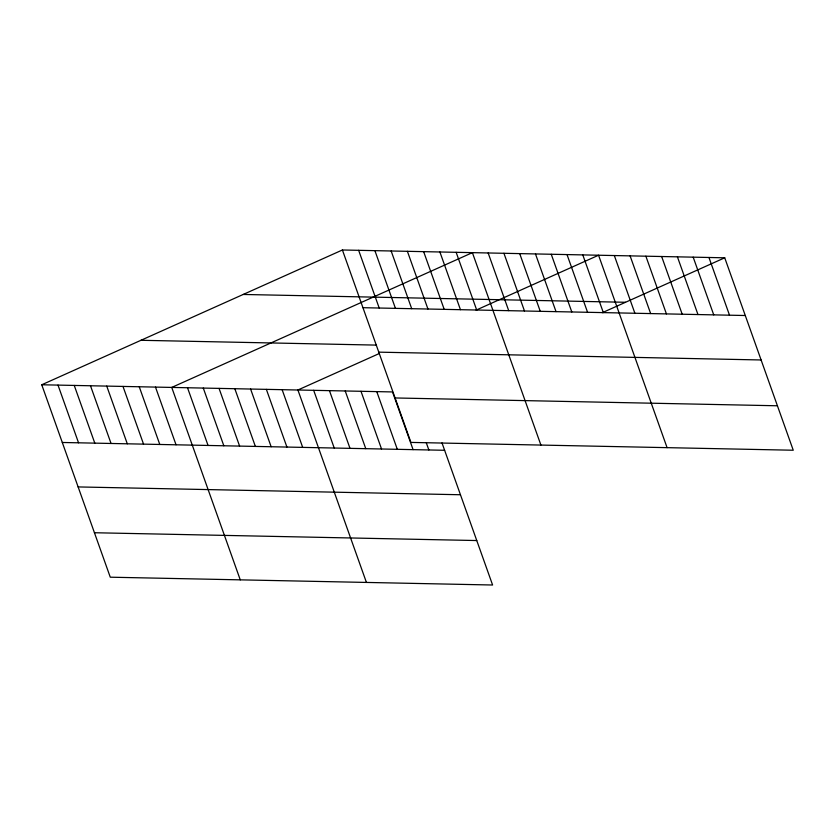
<?xml version="1.0" encoding="UTF-8"?>
<svg xmlns="http://www.w3.org/2000/svg" width="835" height="835" viewBox="0 0 835 835"><rect width="100%" height="100%" fill="white"/><g stroke="black" fill="none" stroke-linecap="round" stroke-linejoin="round"><path stroke-width="1.25" d="M441.997 442.915L492.598 585.011L110.272 577.194L41.75 384.768L342.402 249.989L724.728 257.806L793.25 450.232L410.924 442.414L342.402 249.989M379.403 353.466L297.907 389.997L366.429 582.433M476.117 310.119L598.559 255.228L667.082 447.654M602.285 312.697L724.728 257.806M243.194 294.463L625.509 302.28M362.954 307.697L745.279 315.515M140.969 340.294L376.502 345.105M378.787 352.151L761.113 359.969M41.75 384.768L392.533 391.939L413.085 449.637M395.091 397.961L777.416 405.779M62.301 442.477L444.627 450.284M78.125 486.93L460.45 494.748M94.439 532.74L476.764 540.548M708.957 257.483L729.508 315.192M693.186 257.159L713.737 314.868M677.415 256.836L697.966 314.545M661.644 256.512L682.195 314.221M645.872 256.188L666.424 313.897M630.101 255.875L650.653 313.574M614.33 255.552L634.882 313.25M582.788 254.905L603.34 312.614M567.017 254.581L587.569 312.29M551.246 254.257L571.798 311.966M535.475 253.934L556.027 311.643M519.704 253.61L540.255 311.319M503.933 253.287L524.484 310.996M488.162 252.974L508.713 310.672M540.913 445.076L472.391 252.65L171.739 387.419L240.261 579.855M456.15 252.316L476.691 310.025M439.899 251.982L460.45 309.691M423.648 251.648L444.199 309.357M407.397 251.314L427.948 309.023M391.156 250.991L411.697 308.689M374.905 250.657L395.446 308.365M358.653 250.323L379.205 308.031M426.226 442.602L428.856 449.961M376.762 391.615L397.314 449.324M360.991 391.291L381.543 449M345.22 390.968L365.772 448.677M329.449 390.644L350.001 448.353M313.678 390.321L334.23 448.03M282.136 389.684L302.688 447.383M266.365 389.361L286.916 447.059M250.594 389.037L271.145 446.746M234.823 388.713L255.374 446.422M219.052 388.39L239.603 446.099M203.281 388.066L223.832 445.775M187.51 387.743L208.061 445.452M155.487 387.096L176.039 444.794M139.247 386.762L159.788 444.47M122.995 386.428L143.547 444.136M106.744 386.094L127.296 443.802M90.493 385.76L111.045 443.468M74.252 385.436L94.793 443.135M58.001 385.102L78.542 442.8"/></g></svg>
